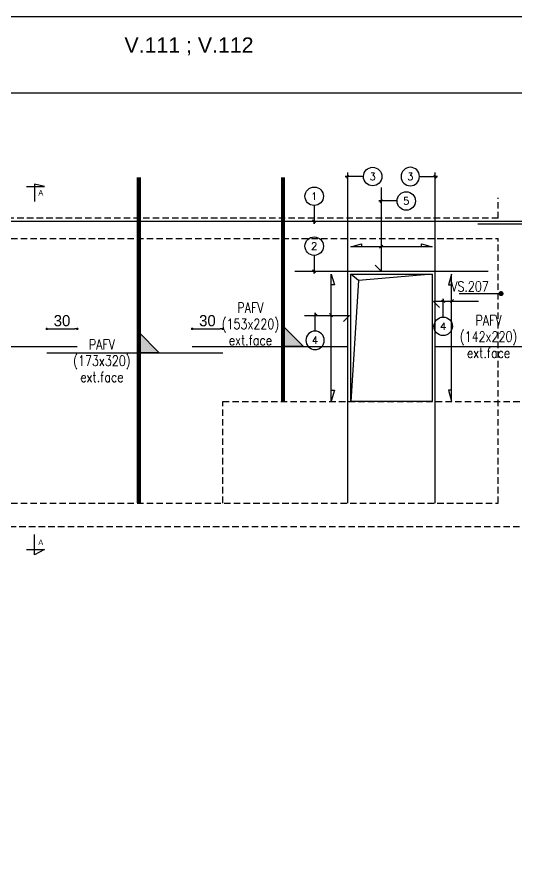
# Model space of a CAD drawing. Header units: metres. Extents: x -5618 to 118954, y -306 to 4637.
# Drawn here: x 23980 to 24471, y 749 to 1574 of the extents above; entities that cross this region are included whole.
import ezdxf
from ezdxf.enums import TextEntityAlignment as Align

# ---------------------------------------------------------------- set-up
doc = ezdxf.new("R2010")
doc.units = ezdxf.units.M
doc.linetypes.add('CACHE', pattern=[9.524999999999999, 6.35, -3.175])
for name, color, linetype in [('COTATION', 1, 'Continuous'), ('GO-FER-HA', 140, 'Continuous'), ('GO-TEXTE', 9, 'Continuous'), ('STR_COTATION', 1, 'Continuous'), ('STR_TS', 22, 'Continuous'), ('STR_TS_TXT', 7, 'Continuous'), ('STR_VOI-POT', 6, 'Continuous')]:
    doc.layers.add(name, color=color, linetype=linetype)
doc.layers.add('Kofragna_forma', color=7, linetype='Continuous', lineweight=70)
doc.styles.add('ARIAL', font='ARIAL.TTF')
doc.styles.add('Lucida', font='LSANSI.TTF')
doc.styles.add('TEXTE', font='romans.shx')
doc.styles.add('TEXTE TS', font='romans.shx', dxfattribs={"width": 0.7, "oblique": 15})
doc.dimstyles.new('COUPE-20', dxfattribs={"dimscale": 0.5, "dimtxt": 22, "dimasz": 5, "dimexe": 0.05, "dimexo": 0, "dimgap": 5, "dimtad": 1, "dimdec": 0, "dimdsep": 46, "dimtxsty": 'Standard', "dimblk1": 'DOT', "dimblk2": 'DOT', "dimsah": 1, "dimcen": 0, "dimdle": 150, "dimclrd": 1, "dimclre": 1, "dimclrt": 7, "dimadec": 0, "dimazin": 0, "dimtfac": 1, "dimtdec": 0, "dimtix": 1, "dimtmove": 2, "dimatfit": 3, "dimldrblk": 'DOT', "dimfxl": 0, "dimtvp": 1, "dimtolj": 1, "dimtzin": 0, "dimarcsym": 0})

# ---------------------------------------------------------------- blocks, each defined once
blk = doc.blocks.new('ime')
at = {"layer": 'COTATION', "const_width": 2.5}
blk.add_lwpolyline([(1.25, 0, -1), (-1.25, 0, -1)], format="xyb", close=True, dxfattribs=at)
at = {"layer": 'COTATION'}
blk.add_lwpolyline([(41.09158464876236, 0), (0, 0)], dxfattribs=at)
at = {"layer": 'COTATION', "color": 7, "style": 'TEXTE TS', "width": 0.8}
blk.add_attdef('NAME', (9.079526555316988, 2), '', height=10, dxfattribs=at)
blk = doc.blocks.new('mrega')
at = {"layer": 'STR_TS_TXT', "style": 'TEXTE TS', "width": 0.8}
for tag, p in [('ST10', (14.47619047619082, 0)), ('DIM', (14.47619047619082, -16)), ('NOTE', (14.47619047619082, -32))]:
    blk.add_attdef(tag, text='', height=10, dxfattribs=at).set_placement(p, align=Align.CENTER)
blk = doc.blocks.new('A$C6F247267')
blk.add_hatch(color=256).paths.add_polyline_path([(5.684341886080801e-14, -0.1999999999999886), (-0.1999999999999886, 0), (5.684341886080801e-14, 0)])
blk.add_lwpolyline([(-0.1999999999999886, 0), (5.684341886080801e-14, 0), (5.684341886080801e-14, -0.1999999999999886), (-0.1999999999999886, 0)])
blk = doc.blocks.new('_DOT')
at = {"color": 0, "linetype": 'ByBlock'}
blk.add_line((-0.5, 0), (-1, 0), dxfattribs=at)
at = {"color": 0, "linetype": 'ByBlock', "const_width": 0.5}
blk.add_lwpolyline([(-0.25, 0, 1), (0.25, 0, 1)], format="xyb", close=True, dxfattribs=at)
blk = doc.blocks.new('*D882')
at = {"layer": 'DEFPOINTS', "color": 0, "lineweight": -3, "ltscale": 4.5}
for p in [(24039.54499291322, 1267.007210703854), (24039.54499291322, 1249.638548288088, 187.688179425467), (24009.54499291322, 1243.6339214372, 187.688179425467)]:
    blk.add_point(p, dxfattribs=at)
at = {"layer": 'STR_COTATION', "color": 1, "lineweight": -2, "ltscale": 4.5}
for p, q in [((24009.54499291322, 1267.022932592111), (24009.54499291322, 1267.032210703854)), ((24012.04499291322, 1267.007210703854), (24037.04499291322, 1267.007210703854)), ((24039.54499291322, 1267.025289870194), (24039.54499291322, 1267.032210703854))]:
    blk.add_line(p, q, dxfattribs=at)
at = {"layer": 'STR_COTATION', "color": 1, "lineweight": -2, "ltscale": 4.5, "xscale": 2.5, "yscale": 2.5, "zscale": 2.5, "rotation": 180}
blk.add_blockref('_DOT', (24009.54499291322, 1267.007210703854), dxfattribs=at)
at = {"layer": 'STR_COTATION', "color": 1, "lineweight": -2, "ltscale": 4.5, "xscale": 2.5, "yscale": 2.5, "zscale": 2.5}
blk.add_blockref('_DOT', (24039.54499291322, 1267.007210703854), dxfattribs=at)
at = {"layer": 'STR_COTATION', "color": 7, "lineweight": -3, "ltscale": 4.5, "insert": (24024.54499291322, 1275.007210703854), "char_height": 11, "attachment_point": 5}
blk.add_mtext('\\A1;30', dxfattribs=at)
blk = doc.blocks.new('*D883')
at = {"layer": 'DEFPOINTS', "color": 0, "lineweight": -3, "ltscale": 4.5}
for p in [(24182.54499291322, 1267.007210703854), (24152.54499291322, 1249.638548288088, 187.688179425467), (24182.54499291322, 1243.633921437199, 187.688179425467)]:
    blk.add_point(p, dxfattribs=at)
at = {"layer": 'STR_COTATION', "color": 1, "lineweight": -2, "ltscale": 4.5}
for p, q in [((24152.54499291322, 1267.025289870194), (24152.54499291322, 1267.032210703854)), ((24155.04499291322, 1267.007210703854), (24180.04499291322, 1267.007210703854)), ((24182.54499291322, 1267.022932592111), (24182.54499291322, 1267.032210703854))]:
    blk.add_line(p, q, dxfattribs=at)
at = {"layer": 'STR_COTATION', "color": 1, "lineweight": -2, "ltscale": 4.5, "xscale": 2.5, "yscale": 2.5, "zscale": 2.5, "rotation": 180}
blk.add_blockref('_DOT', (24152.54499291322, 1267.007210703854), dxfattribs=at)
at = {"layer": 'STR_COTATION', "color": 1, "lineweight": -2, "ltscale": 4.5, "xscale": 2.5, "yscale": 2.5, "zscale": 2.5}
blk.add_blockref('_DOT', (24182.54499291322, 1267.007210703854), dxfattribs=at)
at = {"layer": 'STR_COTATION', "color": 7, "lineweight": -3, "ltscale": 4.5, "insert": (24167.54499291322, 1275.007210703854), "char_height": 11, "attachment_point": 5}
blk.add_mtext('\\A1;30', dxfattribs=at)

msp = doc.modelspace()

# ---------------------------------------------------------------- linework, layer by layer
msp.add_lwpolyline([(23523.95318611898, 1573.712024386547), (23523.95318611898, 623.8090243860323), (24883.81518608868, 623.8090243860323), (24883.81518608868, 1573.712024386547)], close=True)
msp.add_lwpolyline([(24883.81518608868, 1498.770781143609), (23523.95318611898, 1498.770781143609)])
at = {"layer": 'COTATION'}
for p, q in [((24336.85896343721, 1346.196973254885, 375.3763588509339), (24340.21408049034, 1349.147666968211, 375.3763588509339)), ((24406.47817200903, 1292.608482406356, 281.5322691382004), (24409.42886572235, 1295.963599459484, 281.5322691382004)), ((24290.61181381741, 1278.865318359164, 281.5322691382004), (24287.66112010408, 1282.220435412292, 281.5322691382004))]:
    msp.add_line(p, q, dxfattribs=at)
for points, elevation in [([(24377.98734495619, 1347.672320111553), (24377.98734495619, 1350.672313841292), (24388.54499291327, 1347.672320111553), (24308.54499291322, 1347.672320111545), (24319.10264087027, 1350.672313841285), (24319.10264087027, 1347.672320111545)], 281.5322691382004), ([(24289.35500642138, 1206.624122551556), (24292.35500015112, 1206.624122551556), (24289.35500642138, 1196.066474594468), (24289.35500642137, 1320.787650615915), (24292.35500015111, 1310.230002658856), (24289.35500642137, 1310.230002658856)], 187.688179425467), ([(24407.73497940505, 1206.624122551556), (24404.73498567531, 1206.624122551556), (24407.73497940505, 1196.066474594468), (24407.73497940506, 1320.787650615915), (24404.73498567532, 1310.230002658856), (24407.73497940506, 1310.230002658856)], 187.688179425467)]:
    msp.add_lwpolyline(points, dxfattribs=dict(at, elevation=elevation))
at = {"layer": 'GO-FER-HA'}
for points, elevation in [([(24321.01273333041, 1416.804728389305, -512.322006256741), (24321.01245728938, 1416.734017711187), (24303.14499291331, 1416.734017711184), (24305.54499291321, 1416.734017711184), (24304.64793663851, 1415.036961436323), (24306.4420491882, 1418.431073986046)], 93.84408971273348), ([(24376.07725249602, 1416.804728389305, 512.322006256741), (24376.07752853705, 1416.734017711187), (24393.94499291313, 1416.734017711184), (24391.54499291322, 1416.734017711184), (24392.44204918792, 1415.036961436323), (24390.64793663823, 1418.431073986046)], 93.84408971273348), ([(24272.47195197007, 1388.257891033169, -512.322006256741), (24272.54266264818, 1388.257614992137), (24272.54266264818, 1370.390150616061), (24272.54266264818, 1372.790150615968), (24274.23971892304, 1371.89309434127), (24270.84560637332, 1373.687206890957)], 187.688179425467), ([(24354.00426238083, 1392.761825935536, -512.322006256741), (24354.0039863398, 1392.691115257418), (24336.13652196372, 1392.691115257415), (24338.53652196363, 1392.691115257415), (24337.63946568893, 1390.994058982554), (24339.43357823862, 1394.388171532277)], 375.3763588509339), ([(24272.47195197007, 1339.255391033091, -512.322006256741), (24272.54266264818, 1339.25511499206), (24272.54266264818, 1321.387650615984), (24272.54266264818, 1323.787650615891), (24274.23971892304, 1322.890594341193), (24270.84560637332, 1324.68470689088)], 187.688179425467), ([(24399.45545262386, 1278.569803011497, -512.322006256741), (24399.38474194575, 1278.570079052528), (24399.38474194575, 1296.437543428604), (24399.38474194575, 1294.037543428698), (24397.68768567088, 1294.934599703396), (24401.08179822061, 1293.140487153709)], 281.5322691382004), ([(24273.32477399457, 1264.826638964305, 512.322006256741), (24273.39548467268, 1264.826915005337), (24273.39548467268, 1282.694379381413), (24273.39548467268, 1280.294379381506), (24275.09254094755, 1281.191435656204), (24271.69842839782, 1279.397323106518)], 281.5322691382004)]:
    msp.add_lwpolyline(points, format="xyb", dxfattribs=dict(at, elevation=elevation))
at = {"layer": 'GO-TEXTE', "flags": 128}
for points, elevation in [([(23989.63114708165, 1406.859432815495), (24007.27888668849, 1406.853314411147), (23997.60266868368, 1409.136725330938), (23997.59576198414, 1392.215251023559)], 187.6881794254669), ([(23989.60746915216, 1050.279943653533), (24007.25520981949, 1050.279943653533), (23997.57716065793, 1044.999887759133), (23997.57716065793, 1064.921363263774)], 187.688179425467)]:
    msp.add_lwpolyline(points, dxfattribs=dict(at, elevation=elevation))
at = {"layer": 'Kofragna_forma', "linetype": 'CACHE', "lineweight": -3}
for p, q in [((24453.54499291322, 1375.790150615967, 187.688179425467), (24453.54499291322, 1395.790150615967, 187.688179425467)), ((24453.54499291322, 1375.790150615967, 187.6881794254669), (23812.54499731833, 1375.790150615967, 187.688179425467)), ((23812.54499731833, 1355.787650615887, 187.688179425467), (24453.54499291322, 1355.787650615887, 187.688179425467)), ((24453.54499291322, 1095.787650615879, 187.688179425467), (24453.54499291322, 1355.787650615878, 187.688179425467)), ((24182.54499291322, 1095.787650615882, 187.688179425467), (24182.54499291322, 1195.787650615888, 187.688179425467)), ((24182.54499291322, 1195.787650615888, 187.688179425467), (24742.54499291322, 1195.787650615887, 187.688179425467)), ((23812.54499291322, 1095.787650615888, 187.688179425467), (24453.54499291322, 1095.787650615888, 187.688179425467)), ((23820.54499291322, 1072.787650615888, 187.688179425467), (24883.81518608868, 1072.787650615887, 187.6881794254669))]:
    msp.add_line(p, q, dxfattribs=at)
at = {"layer": 'Kofragna_forma', "color": 4, "lineweight": -3}
for points, elevation in [([(24308.54499291322, 1320.787650615888), (24388.54499291322, 1320.787650615888), (24388.54499291322, 1195.787650615888), (24308.54499291322, 1195.787650615888), (24308.54499291322, 1320.787650615888)], 187.688179425467), ([(24388.54499291322, 1320.787650615888), (24316.19197593688, 1314.674900782189), (24308.54499291322, 1195.787650615888)], 187.688179425467), ([(24316.19197593688, 1314.674900782189), (24308.54499291322, 1320.787650615888)], 93.84408971273348)]:
    msp.add_lwpolyline(points, dxfattribs=dict(at, elevation=elevation))
at = {"layer": 'STR_TS', "linetype": 'CACHE', "ltscale": 2, "const_width": 4, "elevation": 187.688179425467}
for points in [[(24100.06451856932, 1095.787650615887), (24100.06451856932, 1415.787650615887)], [(24241.95743449101, 1195.787650615888), (24241.95743449102, 1415.787650615887)]]:
    msp.add_lwpolyline(points, dxfattribs=at)
at = {"layer": 'STR_TS', "color": 3, "elevation": 187.688179425467}
for points in [[(23799.54498585003, 1249.638548288089), (24039.54499291322, 1249.638548288088)], [(24152.54499291322, 1249.638548288088), (24305.54499291322, 1249.638548288087)], [(24391.54499291322, 1249.638548288088), (24533.54499291322, 1249.638548288087)], [(24009.54499291322, 1243.6339214372), (24182.54499291322, 1243.633921437199)]]:
    msp.add_lwpolyline(points, dxfattribs=at)
at = {"layer": 'STR_VOI-POT'}
for p, q in [((24305.54499291323, 1095.787650615888, 93.84408971273348), (24305.54499291321, 1420.790150615966, 93.84408971273348)), ((24391.5449929132, 1095.787650615888, 93.84408971273348), (24391.54499291322, 1420.790150615966, 93.84408971273348)), ((23799.54498585003, 1372.790150615968, 187.688179425467), (24492.54498938163, 1372.790150615968, 187.6881794254669)), ((24433.54498938163, 1370.29169669625, 187.6881794254669), (24883.81518608868, 1370.29169669625, 187.6881794254669)), ((24253.54499291322, 1323.787650615891, 187.688179425467), (24443.54499291322, 1323.787650615891, 187.688179425467))]:
    msp.add_line(p, q, dxfattribs=at)
for points, elevation in [([(24338.53652196378, 1405.914401708052), (24338.53652196378, 1323.787650615918), (24332.55463328512, 1329.769539294578)], 375.3763588509339), ([(24434.21768297626, 1294.037543428698), (24389.89058326931, 1294.037543428698), (24395.87247194797, 1288.055654750045)], 281.5322691382004), ([(24262.87230285017, 1280.294379381506), (24307.19940255712, 1280.294379381506), (24301.21751387846, 1274.312490702854)], 281.5322691382004)]:
    msp.add_lwpolyline(points, dxfattribs=dict(at, elevation=elevation))

# ---------------------------------------------------------------- block references
at = {"layer": 'COTATION'}
ref = msp.add_blockref('ime', (24456.32969431251, 1301.687696398661, 187.688179425467), dxfattribs=dict(at, xscale=-1))
ref.add_attrib('NAME', 'VS.207', (24407.25334662348, 1303.687696398661, 187.688179425467), dxfattribs={"color": 7, "height": 10, "style": 'TEXTE TS', "width": 0.8})
at = {"layer": 'STR_TS', "xscale": 100, "yscale": 100, "zscale": 100, "rotation": 180}
for p in [(24100.06451856932, 1243.633921437199, 187.688179425467), (24241.95743449102, 1249.638548288087, 187.688179425467)]:
    msp.add_blockref('A$C6F247267', p, dxfattribs=at)
at = {"layer": 'STR_TS_TXT'}
for p, values in [((24195.37329747077, 1282.854390024427, 281.5322691381999), {'NOTE': 'ext.face', 'ST10': 'PAFV', 'DIM': '(153x220)'}), ((24429.55340382416, 1270.424095422948, 281.5322691381999), {'NOTE': 'ext.face', 'ST10': 'PAFV', 'DIM': '(142x220)'}), ((24049.26785001986, 1246.689894844765, 281.5322691381999), {'NOTE': 'ext.face', 'ST10': 'PAFV', 'DIM': '(173x320)'})]:
    msp.add_blockref('mrega', p, dxfattribs=at).add_auto_attribs(values)

# ---------------------------------------------------------------- texts
at = {"style": 'ARIAL'}
msp.add_text('V.111 ; V.112', height=15, dxfattribs=at).set_placement((24085.93622964368, 1538.467770697457, 93.84408971273348))
at = {"layer": 'GO-FER-HA', "style": 'TEXTE'}
for s, rotation, p in [('3', 359.9999999999479, (24330.06921992423, 1416.734017711167, 187.8440897127336)), ('1', 359.9999999999544, (24272.5426626482, 1397.314377626991, 281.6881794254671)), ('5', 359.9999999999479, (24363.06074897465, 1392.691115257398, 469.376358850934)), ('2', 359.9999999999544, (24272.5426626482, 1348.311877626914, 281.6881794254671)), ('4', 359.9999999999544, (24399.38474194572, 1269.513316417791, 375.5322691382005))]:
    msp.add_text(s, height=7.199999999999999, rotation=rotation, dxfattribs=at).set_placement(p, align=Align.MIDDLE_CENTER)
for s, p in [('3', (24367.0207659022, 1416.734017711167, 187.8440897127336)), ('4', (24273.3954846727, 1255.770152370599, 375.5322691382005))]:
    msp.add_text(s, height=7.199999999999999, dxfattribs=at).set_placement(p, align=Align.MIDDLE_CENTER)
at = {"layer": 'GO-TEXTE', "linetype": 'Continuous', "style": 'Lucida'}
for rotation, p in [(359.9819333185179, (24001.21293609941, 1398.06265708706, 187.6881794254669)), (0.001797547041295644, (24001.19230728244, 1054.550232599058, 187.688179425467))]:
    msp.add_text('A', height=5.319999999999999, rotation=rotation, dxfattribs=at).set_placement(p)

# ---------------------------------------------------------------- dimensions: what is measured, and where the dimension line sits
at = {"layer": 'STR_COTATION', "lineweight": -3, "ltscale": 4.5}
for base, p1, p2, picture, middle in [((24039.54499291322, 1267.007210703854), (24009.54499291322, 1243.6339214372, 187.688179425467), (24039.54499291322, 1249.638548288088, 187.688179425467), '*D882', (24024.54499291322, 1275.007210703854)), ((24182.54499291322, 1267.007210703854), (24152.54499291322, 1249.638548288088, 187.688179425467), (24182.54499291322, 1243.633921437199, 187.688179425467), '*D883', (24167.54499291322, 1275.007210703854))]:
    dim = msp.add_linear_dim(base=base, p1=p1, p2=p2, dimstyle='COUPE-20', override={"dimfxl": 0.1}, dxfattribs=at)
    dim.commit()
    dim.dimension.update_dxf_attribs({"geometry": picture, "text_midpoint": middle})

doc.saveas('drawing.dxf')
